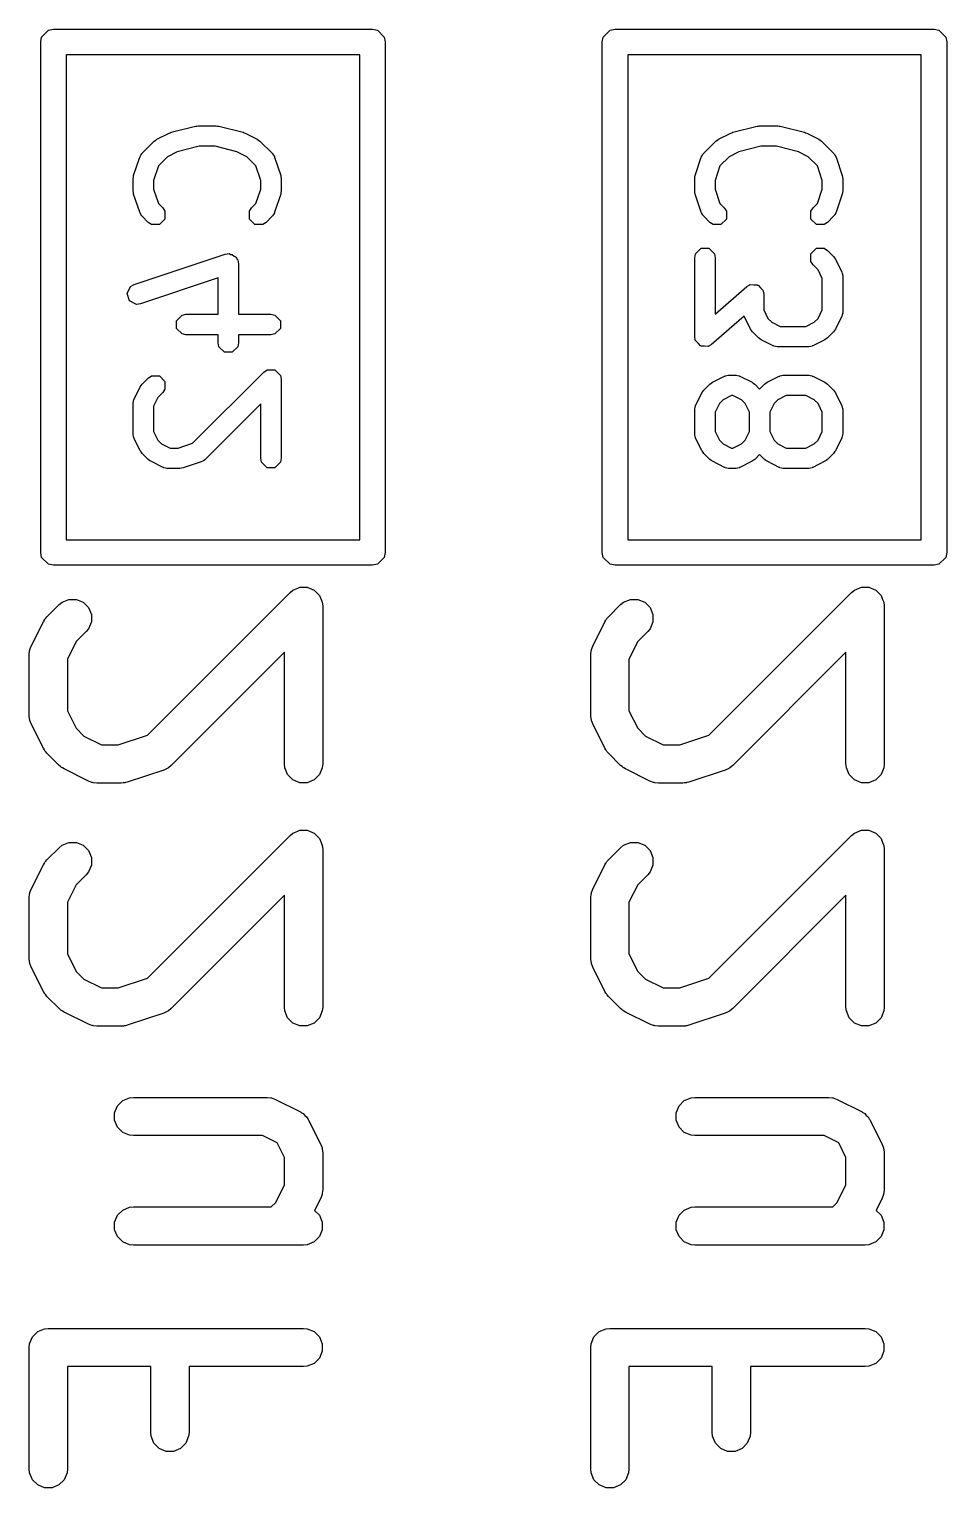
# Model space of a CAD drawing. Extents: x 2.01 to 5.6, y -4.28 to -1.65.
# Drawn here: x 3.6449 to 3.7864, y -2.538 to -2.313 of the extents above; entities that cross this region are included whole.
import ezdxf

# ---------------------------------------------------------------- set-up
doc = ezdxf.new("R2010")
doc.units = 0
doc.header["$MEASUREMENT"] = 0
doc.layers.add('BLACK', color=7, linetype='CONTINUOUS')

msp = doc.modelspace()

# ---------------------------------------------------------------- linework, layer by layer
at = {"layer": 'BLACK', "linetype": 'CONTINUOUS'}
for p, q in [((3.64665, -2.31496), (3.6468, -2.31421)), ((3.6468, -2.31421), (3.64787, -2.31314)), ((3.64787, -2.31314), (3.64862, -2.31299)), ((3.64862, -2.31299), (3.69783, -2.31299)), ((3.69783, -2.31299), (3.69859, -2.31314)), ((3.69859, -2.31314), (3.69965, -2.31421)), ((3.69965, -2.31421), (3.6998, -2.31496)), ((3.73327, -2.31496), (3.73342, -2.31421)), ((3.73342, -2.31421), (3.73448, -2.31314)), ((3.73448, -2.31314), (3.73524, -2.31299)), ((3.73524, -2.31299), (3.78445, -2.31299)), ((3.78445, -2.31299), (3.7852, -2.31314)), ((3.7852, -2.31314), (3.78627, -2.31421)), ((3.78627, -2.31421), (3.78642, -2.31496)), ((3.64665, -2.3937), (3.64665, -2.31496)), ((3.65059, -2.31693), (3.65059, -2.39173)), ((3.69587, -2.31693), (3.65059, -2.31693)), ((3.69587, -2.39173), (3.69587, -2.31693)), ((3.6998, -2.31496), (3.6998, -2.3937)), ((3.73327, -2.3937), (3.73327, -2.31496)), ((3.7372, -2.31693), (3.7372, -2.39173)), ((3.78248, -2.31693), (3.7372, -2.31693)), ((3.78248, -2.39173), (3.78248, -2.31693)), ((3.78642, -2.31496), (3.78642, -2.3937)), ((3.66679, -2.3289), (3.67054, -2.32796)), ((3.67054, -2.32796), (3.67073, -2.32795)), ((3.67073, -2.32795), (3.67092, -2.32792)), ((3.67092, -2.32792), (3.67373, -2.32792)), ((3.67373, -2.32792), (3.67392, -2.32795)), ((3.67392, -2.32795), (3.67412, -2.32796)), ((3.67412, -2.32796), (3.67787, -2.3289)), ((3.75341, -2.3289), (3.75715, -2.32796)), ((3.75715, -2.32796), (3.75735, -2.32795)), ((3.75735, -2.32795), (3.75754, -2.32792)), ((3.75754, -2.32792), (3.76035, -2.32792)), ((3.76035, -2.32792), (3.76054, -2.32795)), ((3.76054, -2.32795), (3.76073, -2.32796)), ((3.76073, -2.32796), (3.76448, -2.3289)), ((3.66231, -2.33213), (3.66418, -2.33025)), ((3.66418, -2.33025), (3.66439, -2.33011)), ((3.66439, -2.33011), (3.66459, -2.32996)), ((3.66459, -2.32996), (3.66647, -2.32902)), ((3.66647, -2.32902), (3.66664, -2.32897)), ((3.66664, -2.32897), (3.66679, -2.3289)), ((3.67787, -2.3289), (3.67802, -2.32897)), ((3.67802, -2.32897), (3.67819, -2.32902)), ((3.67819, -2.32902), (3.68006, -2.32996)), ((3.68006, -2.32996), (3.68026, -2.33011)), ((3.68026, -2.33011), (3.68047, -2.33025)), ((3.68047, -2.33025), (3.68235, -2.33213)), ((3.74892, -2.33213), (3.7508, -2.33025)), ((3.7508, -2.33025), (3.75101, -2.33011)), ((3.75101, -2.33011), (3.75121, -2.32996)), ((3.75121, -2.32996), (3.75308, -2.32902)), ((3.75308, -2.32902), (3.75325, -2.32897)), ((3.75325, -2.32897), (3.75341, -2.3289)), ((3.76448, -2.3289), (3.76464, -2.32897)), ((3.76464, -2.32897), (3.7648, -2.32902)), ((3.7648, -2.32902), (3.76668, -2.32996)), ((3.76668, -2.32996), (3.76688, -2.33011)), ((3.76688, -2.33011), (3.76709, -2.33025)), ((3.76709, -2.33025), (3.76896, -2.33213)), ((3.66099, -2.33555), (3.66193, -2.33274)), ((3.66193, -2.33274), (3.66197, -2.33267)), ((3.66197, -2.33264), (3.66211, -2.33243)), ((3.66197, -2.33267), (3.66197, -2.33264)), ((3.66211, -2.33243), (3.66223, -2.33221)), ((3.66223, -2.33221), (3.66227, -2.33219)), ((3.66227, -2.33219), (3.66231, -2.33213)), ((3.66623, -2.33266), (3.6648, -2.33409)), ((3.66772, -2.33191), (3.66623, -2.33266)), ((3.67112, -2.33106), (3.66772, -2.33191)), ((3.67354, -2.33106), (3.67112, -2.33106)), ((3.67693, -2.33191), (3.67354, -2.33106)), ((3.67843, -2.33266), (3.67693, -2.33191)), ((3.67986, -2.33409), (3.67843, -2.33266)), ((3.68235, -2.33213), (3.68239, -2.33219)), ((3.68239, -2.33219), (3.68242, -2.33221)), ((3.68242, -2.33221), (3.68255, -2.33243)), ((3.68255, -2.33243), (3.68269, -2.33264)), ((3.68269, -2.33264), (3.68269, -2.33267)), ((3.68269, -2.33267), (3.68273, -2.33274)), ((3.68273, -2.33274), (3.68367, -2.33555)), ((3.74761, -2.33555), (3.74854, -2.33274)), ((3.74854, -2.33274), (3.74858, -2.33267)), ((3.74858, -2.33264), (3.74872, -2.33243)), ((3.74858, -2.33267), (3.74858, -2.33264)), ((3.74872, -2.33243), (3.74885, -2.33221)), ((3.74885, -2.33221), (3.74888, -2.33219)), ((3.74888, -2.33219), (3.74892, -2.33213)), ((3.75285, -2.33266), (3.75141, -2.33409)), ((3.75434, -2.33191), (3.75285, -2.33266)), ((3.75773, -2.33106), (3.75434, -2.33191)), ((3.76016, -2.33106), (3.75773, -2.33106)), ((3.76355, -2.33191), (3.76016, -2.33106)), ((3.76504, -2.33266), (3.76355, -2.33191)), ((3.76647, -2.33409), (3.76504, -2.33266)), ((3.76896, -2.33213), (3.76901, -2.33219)), ((3.76901, -2.33219), (3.76904, -2.33221)), ((3.76904, -2.33221), (3.76916, -2.33243)), ((3.76916, -2.33243), (3.7693, -2.33264)), ((3.7693, -2.33264), (3.7693, -2.33267)), ((3.7693, -2.33267), (3.76934, -2.33274)), ((3.76934, -2.33274), (3.77028, -2.33555)), ((3.6648, -2.33409), (3.66406, -2.33631)), ((3.6806, -2.33631), (3.67986, -2.33409)), ((3.75141, -2.33409), (3.75068, -2.33631)), ((3.76721, -2.33631), (3.76647, -2.33409)), ((3.66091, -2.33605), (3.66096, -2.3358)), ((3.66091, -2.33793), (3.66091, -2.33605)), ((3.66096, -2.3358), (3.66099, -2.33555)), ((3.66406, -2.33631), (3.66406, -2.33767)), ((3.6806, -2.33767), (3.6806, -2.33631)), ((3.68367, -2.33555), (3.6837, -2.3358)), ((3.6837, -2.3358), (3.68375, -2.33605)), ((3.68375, -2.33605), (3.68375, -2.33793)), ((3.74753, -2.33605), (3.74757, -2.3358)), ((3.74753, -2.33793), (3.74753, -2.33605)), ((3.74757, -2.3358), (3.74761, -2.33555)), ((3.75068, -2.33631), (3.75068, -2.33767)), ((3.76721, -2.33767), (3.76721, -2.33631)), ((3.77028, -2.33555), (3.77031, -2.3358)), ((3.77031, -2.3358), (3.77036, -2.33605)), ((3.77036, -2.33605), (3.77036, -2.33793)), ((3.66096, -2.33817), (3.66091, -2.33793)), ((3.66099, -2.33842), (3.66096, -2.33817)), ((3.66193, -2.34124), (3.66099, -2.33842)), ((3.66406, -2.33767), (3.6648, -2.33989)), ((3.67986, -2.33989), (3.6806, -2.33767)), ((3.68367, -2.33842), (3.68273, -2.34124)), ((3.6837, -2.33817), (3.68367, -2.33842)), ((3.68375, -2.33793), (3.6837, -2.33817)), ((3.74757, -2.33817), (3.74753, -2.33793)), ((3.74761, -2.33842), (3.74757, -2.33817)), ((3.74854, -2.34124), (3.74761, -2.33842)), ((3.75068, -2.33767), (3.75141, -2.33989)), ((3.76647, -2.33989), (3.76721, -2.33767)), ((3.77028, -2.33842), (3.76934, -2.34124)), ((3.77031, -2.33817), (3.77028, -2.33842)), ((3.77036, -2.33793), (3.77031, -2.33817)), ((3.66197, -2.34131), (3.66193, -2.34124)), ((3.66197, -2.34134), (3.66197, -2.34131)), ((3.66211, -2.34155), (3.66197, -2.34134)), ((3.66223, -2.34177), (3.66211, -2.34155)), ((3.66227, -2.34179), (3.66223, -2.34177)), ((3.66231, -2.34185), (3.66227, -2.34179)), ((3.66325, -2.34279), (3.66231, -2.34185)), ((3.6648, -2.33989), (3.66547, -2.34056)), ((3.66547, -2.34056), (3.66582, -2.34107)), ((3.66582, -2.34107), (3.66582, -2.34228)), ((3.67884, -2.34107), (3.67918, -2.34056)), ((3.67884, -2.34228), (3.67884, -2.34107)), ((3.67918, -2.34056), (3.67986, -2.33989)), ((3.68235, -2.34185), (3.68141, -2.34279)), ((3.68239, -2.34179), (3.68235, -2.34185)), ((3.68242, -2.34177), (3.68239, -2.34179)), ((3.68255, -2.34155), (3.68242, -2.34177)), ((3.68269, -2.34134), (3.68255, -2.34155)), ((3.68273, -2.34124), (3.68269, -2.34131)), ((3.68269, -2.34131), (3.68269, -2.34134)), ((3.74858, -2.34131), (3.74854, -2.34124)), ((3.74858, -2.34134), (3.74858, -2.34131)), ((3.74872, -2.34155), (3.74858, -2.34134)), ((3.74885, -2.34177), (3.74872, -2.34155)), ((3.74888, -2.34179), (3.74885, -2.34177)), ((3.74892, -2.34185), (3.74888, -2.34179)), ((3.74986, -2.34279), (3.74892, -2.34185)), ((3.75141, -2.33989), (3.75209, -2.34056)), ((3.75209, -2.34056), (3.75243, -2.34107)), ((3.75243, -2.34107), (3.75243, -2.34228)), ((3.76546, -2.34107), (3.7658, -2.34056)), ((3.76546, -2.34228), (3.76546, -2.34107)), ((3.7658, -2.34056), (3.76647, -2.33989)), ((3.76896, -2.34185), (3.76802, -2.34279)), ((3.76901, -2.34179), (3.76896, -2.34185)), ((3.76904, -2.34177), (3.76901, -2.34179)), ((3.76916, -2.34155), (3.76904, -2.34177)), ((3.7693, -2.34134), (3.76916, -2.34155)), ((3.76934, -2.34124), (3.7693, -2.34131)), ((3.7693, -2.34131), (3.7693, -2.34134)), ((3.66376, -2.34313), (3.66325, -2.34279)), ((3.66496, -2.34313), (3.66376, -2.34313)), ((3.66582, -2.34228), (3.66496, -2.34313)), ((3.67969, -2.34313), (3.67884, -2.34228)), ((3.6809, -2.34313), (3.67969, -2.34313)), ((3.68141, -2.34279), (3.6809, -2.34313)), ((3.75037, -2.34313), (3.74986, -2.34279)), ((3.75158, -2.34313), (3.75037, -2.34313)), ((3.75243, -2.34228), (3.75158, -2.34313)), ((3.76631, -2.34313), (3.76546, -2.34228)), ((3.76751, -2.34313), (3.76631, -2.34313)), ((3.76802, -2.34279), (3.76751, -2.34313)), ((3.66105, -2.35237), (3.67511, -2.34768)), ((3.67511, -2.34768), (3.67572, -2.3476)), ((3.67572, -2.3476), (3.67595, -2.34772)), ((3.67595, -2.34772), (3.67621, -2.34772)), ((3.67621, -2.34772), (3.67647, -2.34798)), ((3.67647, -2.34798), (3.6768, -2.34814)), ((3.6768, -2.34814), (3.67688, -2.34839)), ((3.67688, -2.34839), (3.67706, -2.34857)), ((3.67706, -2.34857), (3.67718, -2.34918)), ((3.74753, -2.34824), (3.74765, -2.34764)), ((3.74753, -2.36042), (3.74753, -2.34824)), ((3.74765, -2.34764), (3.7485, -2.34678)), ((3.7485, -2.34678), (3.7497, -2.34678)), ((3.7497, -2.34678), (3.75056, -2.34764)), ((3.75056, -2.34764), (3.75068, -2.34824)), ((3.75068, -2.34824), (3.75068, -2.35695)), ((3.76546, -2.34764), (3.76631, -2.34678)), ((3.76546, -2.34884), (3.76546, -2.34764)), ((3.76631, -2.34678), (3.76751, -2.34678)), ((3.76751, -2.34678), (3.76802, -2.34712)), ((3.76802, -2.34712), (3.76896, -2.34806)), ((3.76896, -2.34806), (3.7691, -2.34827)), ((3.7691, -2.34827), (3.76926, -2.34847)), ((3.76926, -2.34847), (3.77019, -2.35035)), ((3.67718, -2.34918), (3.67718, -2.35697)), ((3.7658, -2.34935), (3.76546, -2.34884)), ((3.76655, -2.35011), (3.7658, -2.34935)), ((3.76721, -2.35142), (3.76655, -2.35011)), ((3.77019, -2.35035), (3.77021, -2.35042)), ((3.77021, -2.35042), (3.77024, -2.35045)), ((3.77024, -2.35045), (3.77029, -2.35069)), ((3.77029, -2.35069), (3.77036, -2.35094)), ((3.65998, -2.35375), (3.66052, -2.35267)), ((3.66052, -2.35267), (3.66105, -2.35237)), ((3.67403, -2.35136), (3.66205, -2.35536)), ((3.67403, -2.35697), (3.67403, -2.35136)), ((3.75068, -2.35695), (3.75556, -2.35268)), ((3.75556, -2.35268), (3.75595, -2.35245)), ((3.75595, -2.35245), (3.756, -2.35241)), ((3.756, -2.35241), (3.75603, -2.35241)), ((3.75603, -2.35241), (3.75609, -2.35237)), ((3.75609, -2.35237), (3.75665, -2.35241)), ((3.75665, -2.35241), (3.7572, -2.35241)), ((3.7572, -2.35241), (3.75724, -2.35245)), ((3.75724, -2.35245), (3.7573, -2.35245)), ((3.7573, -2.35245), (3.75766, -2.35287)), ((3.75766, -2.35287), (3.75805, -2.35326)), ((3.76721, -2.3563), (3.76721, -2.35142)), ((3.77036, -2.35094), (3.77034, -2.35097)), ((3.77034, -2.35097), (3.77036, -2.35105)), ((3.77036, -2.35105), (3.77036, -2.35667)), ((3.66036, -2.35489), (3.65998, -2.35375)), ((3.66144, -2.35543), (3.66036, -2.35489)), ((3.75805, -2.35326), (3.75807, -2.35333)), ((3.75807, -2.35333), (3.75809, -2.35336)), ((3.75809, -2.35336), (3.75809, -2.35342)), ((3.75809, -2.35342), (3.75817, -2.35386)), ((3.75817, -2.35386), (3.75817, -2.3563)), ((3.66205, -2.35536), (3.66144, -2.35543)), ((3.66759, -2.35795), (3.66845, -2.35709)), ((3.66845, -2.35709), (3.66905, -2.35697)), ((3.66905, -2.35697), (3.67403, -2.35697)), ((3.67718, -2.35697), (3.68217, -2.35697)), ((3.68217, -2.35697), (3.68277, -2.35709)), ((3.68277, -2.35709), (3.68363, -2.35795)), ((3.75514, -2.35723), (3.75014, -2.36161)), ((3.75514, -2.35728), (3.75514, -2.35723)), ((3.75517, -2.3573), (3.75514, -2.35728)), ((3.75519, -2.35738), (3.75517, -2.3573)), ((3.75613, -2.35925), (3.75519, -2.35738)), ((3.75817, -2.3563), (3.75883, -2.35762)), ((3.76655, -2.35762), (3.76721, -2.3563)), ((3.77019, -2.35738), (3.76926, -2.35925)), ((3.77021, -2.3573), (3.77019, -2.35738)), ((3.77024, -2.35728), (3.77021, -2.3573)), ((3.77029, -2.35703), (3.77024, -2.35728)), ((3.77036, -2.35679), (3.77029, -2.35703)), ((3.77036, -2.35667), (3.77034, -2.35675)), ((3.77034, -2.35675), (3.77036, -2.35679)), ((3.66759, -2.35915), (3.66759, -2.35795)), ((3.66845, -2.36), (3.66759, -2.35915)), ((3.68363, -2.35915), (3.68277, -2.36)), ((3.68363, -2.35795), (3.68363, -2.35915)), ((3.75628, -2.35945), (3.75613, -2.35925)), ((3.75642, -2.35966), (3.75628, -2.35945)), ((3.75736, -2.3606), (3.75642, -2.35966)), ((3.75883, -2.35762), (3.75941, -2.35819)), ((3.75941, -2.35819), (3.76072, -2.35885)), ((3.76072, -2.35885), (3.76466, -2.35885)), ((3.76466, -2.35885), (3.76598, -2.35819)), ((3.76598, -2.35819), (3.76655, -2.35762)), ((3.76896, -2.35966), (3.76802, -2.3606)), ((3.7691, -2.35945), (3.76896, -2.35966)), ((3.76926, -2.35925), (3.7691, -2.35945)), ((3.66905, -2.36012), (3.66845, -2.36)), ((3.67403, -2.36012), (3.66905, -2.36012)), ((3.67403, -2.36136), (3.67403, -2.36012)), ((3.67415, -2.36196), (3.67403, -2.36136)), ((3.67501, -2.36282), (3.67415, -2.36196)), ((3.67706, -2.36196), (3.67621, -2.36282)), ((3.67718, -2.36136), (3.67706, -2.36196)), ((3.68217, -2.36012), (3.67718, -2.36012)), ((3.67718, -2.36012), (3.67718, -2.36136)), ((3.68277, -2.36), (3.68217, -2.36012)), ((3.74761, -2.36086), (3.74753, -2.36042)), ((3.74761, -2.36093), (3.74761, -2.36086)), ((3.74763, -2.36095), (3.74761, -2.36093)), ((3.74765, -2.36103), (3.74763, -2.36095)), ((3.74804, -2.36142), (3.74765, -2.36103)), ((3.7484, -2.36184), (3.74804, -2.36142)), ((3.74846, -2.36184), (3.7484, -2.36184)), ((3.7485, -2.36188), (3.74846, -2.36184)), ((3.74905, -2.36188), (3.7485, -2.36188)), ((3.7496, -2.36192), (3.74905, -2.36188)), ((3.74967, -2.36188), (3.7496, -2.36192)), ((3.7497, -2.36188), (3.74967, -2.36188)), ((3.74975, -2.36183), (3.7497, -2.36188)), ((3.75014, -2.36161), (3.74975, -2.36183)), ((3.75757, -2.36074), (3.75736, -2.3606)), ((3.75777, -2.36089), (3.75757, -2.36074)), ((3.75964, -2.36183), (3.75777, -2.36089)), ((3.75972, -2.36185), (3.75964, -2.36183)), ((3.75975, -2.36188), (3.75972, -2.36185)), ((3.75999, -2.36193), (3.75975, -2.36188)), ((3.76024, -2.36199), (3.75999, -2.36193)), ((3.76027, -2.36198), (3.76024, -2.36199)), ((3.76035, -2.362), (3.76027, -2.36198)), ((3.76504, -2.362), (3.76035, -2.362)), ((3.76511, -2.36198), (3.76504, -2.362)), ((3.76515, -2.36199), (3.76511, -2.36198)), ((3.76539, -2.36193), (3.76515, -2.36199)), ((3.76564, -2.36188), (3.76539, -2.36193)), ((3.76566, -2.36185), (3.76564, -2.36188)), ((3.76574, -2.36183), (3.76566, -2.36185)), ((3.76761, -2.36089), (3.76574, -2.36183)), ((3.76781, -2.36074), (3.76761, -2.36089)), ((3.76802, -2.3606), (3.76781, -2.36074)), ((3.67621, -2.36282), (3.67501, -2.36282)), ((3.66325, -2.36681), (3.66376, -2.36647)), ((3.66376, -2.36647), (3.66496, -2.36647)), ((3.66496, -2.36647), (3.66582, -2.36732)), ((3.67007, -2.37686), (3.68106, -2.36587)), ((3.68106, -2.36587), (3.68157, -2.36553)), ((3.68157, -2.36553), (3.68277, -2.36553)), ((3.68277, -2.36553), (3.68363, -2.36638)), ((3.68363, -2.36638), (3.68363, -2.36638)), ((3.68363, -2.36638), (3.68375, -2.36699)), ((3.75027, -2.36745), (3.75215, -2.36651)), ((3.75215, -2.36651), (3.75222, -2.36649)), ((3.75222, -2.36649), (3.75225, -2.36647)), ((3.75225, -2.36647), (3.75249, -2.36642)), ((3.75249, -2.36642), (3.75274, -2.36635)), ((3.75274, -2.36635), (3.75277, -2.36636)), ((3.75277, -2.36636), (3.75285, -2.36635)), ((3.75285, -2.36635), (3.75379, -2.36635)), ((3.75379, -2.36635), (3.75386, -2.36636)), ((3.75386, -2.36636), (3.7539, -2.36635)), ((3.7539, -2.36635), (3.75414, -2.36642)), ((3.75414, -2.36642), (3.75439, -2.36647)), ((3.75439, -2.36647), (3.75442, -2.36649)), ((3.75442, -2.36649), (3.75449, -2.36651)), ((3.75449, -2.36651), (3.75637, -2.36745)), ((3.75871, -2.36745), (3.76058, -2.36651)), ((3.76058, -2.36651), (3.76066, -2.36649)), ((3.76066, -2.36649), (3.76068, -2.36647)), ((3.76068, -2.36647), (3.76093, -2.36642)), ((3.76093, -2.36642), (3.76117, -2.36635)), ((3.76117, -2.36635), (3.76121, -2.36636)), ((3.76121, -2.36636), (3.76129, -2.36635)), ((3.76129, -2.36635), (3.76504, -2.36635)), ((3.76504, -2.36635), (3.76511, -2.36636)), ((3.76511, -2.36636), (3.76515, -2.36635)), ((3.76515, -2.36635), (3.76539, -2.36642)), ((3.76539, -2.36642), (3.76564, -2.36647)), ((3.76564, -2.36647), (3.76566, -2.36649)), ((3.76566, -2.36649), (3.76574, -2.36651)), ((3.76574, -2.36651), (3.76761, -2.36745)), ((3.66108, -2.37003), (3.66202, -2.36816)), ((3.66202, -2.36816), (3.66217, -2.36796)), ((3.66217, -2.36796), (3.66231, -2.36775)), ((3.66231, -2.36775), (3.66325, -2.36681)), ((3.66582, -2.36853), (3.66547, -2.36904)), ((3.66582, -2.36732), (3.66582, -2.36853)), ((3.68375, -2.36699), (3.68375, -2.37917)), ((3.74878, -2.36889), (3.74892, -2.36868)), ((3.74892, -2.36868), (3.74986, -2.36775)), ((3.74986, -2.36775), (3.75007, -2.36761)), ((3.75007, -2.36761), (3.75027, -2.36745)), ((3.75637, -2.36745), (3.75657, -2.36761)), ((3.75657, -2.36761), (3.75678, -2.36775)), ((3.75678, -2.36775), (3.75754, -2.36851)), ((3.75754, -2.36851), (3.7583, -2.36775)), ((3.7583, -2.36775), (3.75851, -2.36761)), ((3.75851, -2.36761), (3.75871, -2.36745)), ((3.76761, -2.36745), (3.76781, -2.36761)), ((3.76781, -2.36761), (3.76802, -2.36775)), ((3.76802, -2.36775), (3.76896, -2.36868)), ((3.76896, -2.36868), (3.7691, -2.36889)), ((3.66091, -2.37073), (3.66093, -2.37066)), ((3.66091, -2.37542), (3.66091, -2.37073)), ((3.66092, -2.37062), (3.66098, -2.37038)), ((3.66093, -2.37066), (3.66092, -2.37062)), ((3.66098, -2.37038), (3.66103, -2.37013)), ((3.66103, -2.37013), (3.66106, -2.37011)), ((3.66106, -2.37011), (3.66108, -2.37003)), ((3.66472, -2.36979), (3.66406, -2.37111)), ((3.66547, -2.36904), (3.66472, -2.36979)), ((3.6806, -2.37079), (3.67204, -2.37935)), ((3.6806, -2.37917), (3.6806, -2.37079)), ((3.7476, -2.37132), (3.74765, -2.37107)), ((3.74765, -2.37107), (3.74767, -2.37104)), ((3.74767, -2.37104), (3.74769, -2.37097)), ((3.74769, -2.37097), (3.74863, -2.36909)), ((3.74863, -2.36909), (3.74878, -2.36889)), ((3.75133, -2.37073), (3.75068, -2.37204)), ((3.75191, -2.37015), (3.75133, -2.37073)), ((3.75322, -2.3695), (3.75191, -2.37015)), ((3.75342, -2.3695), (3.75322, -2.3695)), ((3.75473, -2.37015), (3.75342, -2.3695)), ((3.75531, -2.37073), (3.75473, -2.37015)), ((3.75596, -2.37204), (3.75531, -2.37073)), ((3.75977, -2.37073), (3.75911, -2.37204)), ((3.76034, -2.37015), (3.75977, -2.37073)), ((3.76166, -2.3695), (3.76034, -2.37015)), ((3.76466, -2.3695), (3.76166, -2.3695)), ((3.76598, -2.37015), (3.76466, -2.3695)), ((3.76655, -2.37073), (3.76598, -2.37015)), ((3.76721, -2.37204), (3.76655, -2.37073)), ((3.7691, -2.36889), (3.76926, -2.36909)), ((3.76926, -2.36909), (3.77019, -2.37097)), ((3.77019, -2.37097), (3.77021, -2.37104)), ((3.77021, -2.37104), (3.77024, -2.37107)), ((3.77024, -2.37107), (3.77029, -2.37132)), ((3.66406, -2.37111), (3.66406, -2.37505)), ((3.74753, -2.37156), (3.7476, -2.37132)), ((3.74754, -2.37159), (3.74753, -2.37156)), ((3.74753, -2.37167), (3.74754, -2.37159)), ((3.74753, -2.37542), (3.74753, -2.37167)), ((3.75068, -2.37204), (3.75068, -2.37505)), ((3.75596, -2.37505), (3.75596, -2.37204)), ((3.75911, -2.37204), (3.75911, -2.37505)), ((3.76721, -2.37505), (3.76721, -2.37204)), ((3.77029, -2.37132), (3.77036, -2.37156)), ((3.77036, -2.37156), (3.77034, -2.37159)), ((3.77034, -2.37159), (3.77036, -2.37167)), ((3.77036, -2.37167), (3.77036, -2.37542)), ((3.66093, -2.3755), (3.66091, -2.37542)), ((3.66092, -2.37553), (3.66093, -2.3755)), ((3.66098, -2.37578), (3.66092, -2.37553)), ((3.66406, -2.37505), (3.66472, -2.37636)), ((3.74754, -2.3755), (3.74753, -2.37542)), ((3.74753, -2.37553), (3.74754, -2.3755)), ((3.7476, -2.37578), (3.74753, -2.37553)), ((3.75068, -2.37505), (3.75133, -2.37636)), ((3.75531, -2.37636), (3.75596, -2.37505)), ((3.75911, -2.37505), (3.75977, -2.37636)), ((3.76655, -2.37636), (3.76721, -2.37505)), ((3.77036, -2.37553), (3.77029, -2.37578)), ((3.77036, -2.37542), (3.77034, -2.3755)), ((3.77034, -2.3755), (3.77036, -2.37553)), ((3.66103, -2.37602), (3.66098, -2.37578)), ((3.66106, -2.37605), (3.66103, -2.37602)), ((3.66108, -2.37613), (3.66106, -2.37605)), ((3.66202, -2.378), (3.66108, -2.37613)), ((3.66472, -2.37636), (3.66529, -2.37694)), ((3.66529, -2.37694), (3.66661, -2.3776)), ((3.66661, -2.3776), (3.66785, -2.3776)), ((3.66785, -2.3776), (3.67007, -2.37686)), ((3.74765, -2.37602), (3.7476, -2.37578)), ((3.74767, -2.37605), (3.74765, -2.37602)), ((3.74769, -2.37613), (3.74767, -2.37605)), ((3.74863, -2.378), (3.74769, -2.37613)), ((3.75133, -2.37636), (3.75191, -2.37694)), ((3.75191, -2.37694), (3.75322, -2.3776)), ((3.75322, -2.3776), (3.75342, -2.3776)), ((3.75342, -2.3776), (3.75473, -2.37694)), ((3.75473, -2.37694), (3.75531, -2.37636)), ((3.75977, -2.37636), (3.76034, -2.37694)), ((3.76034, -2.37694), (3.76166, -2.3776)), ((3.76166, -2.3776), (3.76466, -2.3776)), ((3.76466, -2.3776), (3.76598, -2.37694)), ((3.76598, -2.37694), (3.76655, -2.37636)), ((3.77019, -2.37613), (3.76926, -2.378)), ((3.77021, -2.37605), (3.77019, -2.37613)), ((3.77024, -2.37602), (3.77021, -2.37605)), ((3.77029, -2.37578), (3.77024, -2.37602)), ((3.66217, -2.3782), (3.66202, -2.378)), ((3.66231, -2.37841), (3.66217, -2.3782)), ((3.66325, -2.37935), (3.66231, -2.37841)), ((3.66346, -2.37949), (3.66325, -2.37935)), ((3.66366, -2.37964), (3.66346, -2.37949)), ((3.66553, -2.38058), (3.66366, -2.37964)), ((3.67142, -2.37973), (3.66861, -2.38067)), ((3.67149, -2.37969), (3.67142, -2.37973)), ((3.67153, -2.37969), (3.67149, -2.37969)), ((3.67174, -2.37955), (3.67153, -2.37969)), ((3.67195, -2.37942), (3.67174, -2.37955)), ((3.67197, -2.37939), (3.67195, -2.37942)), ((3.67204, -2.37935), (3.67197, -2.37939)), ((3.68072, -2.37977), (3.6806, -2.37917)), ((3.68157, -2.38063), (3.68072, -2.37977)), ((3.68363, -2.37977), (3.68277, -2.38063)), ((3.68375, -2.37917), (3.68363, -2.37977)), ((3.74878, -2.3782), (3.74863, -2.378)), ((3.74892, -2.37841), (3.74878, -2.3782)), ((3.74986, -2.37935), (3.74892, -2.37841)), ((3.75007, -2.37949), (3.74986, -2.37935)), ((3.75027, -2.37964), (3.75007, -2.37949)), ((3.75215, -2.38058), (3.75027, -2.37964)), ((3.75637, -2.37964), (3.75449, -2.38058)), ((3.75657, -2.37949), (3.75637, -2.37964)), ((3.75678, -2.37935), (3.75657, -2.37949)), ((3.75754, -2.37859), (3.75678, -2.37935)), ((3.7583, -2.37935), (3.75754, -2.37859)), ((3.75851, -2.37949), (3.7583, -2.37935)), ((3.75871, -2.37964), (3.75851, -2.37949)), ((3.76058, -2.38058), (3.75871, -2.37964)), ((3.76761, -2.37964), (3.76574, -2.38058)), ((3.76781, -2.37949), (3.76761, -2.37964)), ((3.76802, -2.37935), (3.76781, -2.37949)), ((3.76896, -2.37841), (3.76802, -2.37935)), ((3.7691, -2.3782), (3.76896, -2.37841)), ((3.76926, -2.378), (3.7691, -2.3782)), ((3.66561, -2.3806), (3.66553, -2.38058)), ((3.66563, -2.38063), (3.66561, -2.3806)), ((3.66588, -2.38068), (3.66563, -2.38063)), ((3.66612, -2.38074), (3.66588, -2.38068)), ((3.66616, -2.38073), (3.66612, -2.38074)), ((3.66624, -2.38075), (3.66616, -2.38073)), ((3.66811, -2.38075), (3.66624, -2.38075)), ((3.66836, -2.3807), (3.66811, -2.38075)), ((3.66861, -2.38067), (3.66836, -2.3807)), ((3.68277, -2.38063), (3.68157, -2.38063)), ((3.75222, -2.3806), (3.75215, -2.38058)), ((3.75225, -2.38063), (3.75222, -2.3806)), ((3.75249, -2.38068), (3.75225, -2.38063)), ((3.75274, -2.38074), (3.75249, -2.38068)), ((3.75277, -2.38073), (3.75274, -2.38074)), ((3.75285, -2.38075), (3.75277, -2.38073)), ((3.75379, -2.38075), (3.75285, -2.38075)), ((3.75386, -2.38073), (3.75379, -2.38075)), ((3.7539, -2.38074), (3.75386, -2.38073)), ((3.75414, -2.38068), (3.7539, -2.38074)), ((3.75439, -2.38063), (3.75414, -2.38068)), ((3.75442, -2.3806), (3.75439, -2.38063)), ((3.75449, -2.38058), (3.75442, -2.3806)), ((3.76066, -2.3806), (3.76058, -2.38058)), ((3.76068, -2.38063), (3.76066, -2.3806)), ((3.76093, -2.38068), (3.76068, -2.38063)), ((3.76117, -2.38074), (3.76093, -2.38068)), ((3.76121, -2.38073), (3.76117, -2.38074)), ((3.76129, -2.38075), (3.76121, -2.38073)), ((3.76504, -2.38075), (3.76129, -2.38075)), ((3.76511, -2.38073), (3.76504, -2.38075)), ((3.76515, -2.38074), (3.76511, -2.38073)), ((3.76539, -2.38068), (3.76515, -2.38074)), ((3.76564, -2.38063), (3.76539, -2.38068)), ((3.76566, -2.3806), (3.76564, -2.38063)), ((3.76574, -2.38058), (3.76566, -2.3806)), ((3.65059, -2.39173), (3.69587, -2.39173)), ((3.7372, -2.39173), (3.78248, -2.39173)), ((3.6468, -2.39445), (3.64665, -2.3937)), ((3.64787, -2.39552), (3.6468, -2.39445)), ((3.64862, -2.39567), (3.64787, -2.39552)), ((3.69783, -2.39567), (3.64862, -2.39567)), ((3.69859, -2.39552), (3.69783, -2.39567)), ((3.69965, -2.39445), (3.69859, -2.39552)), ((3.6998, -2.3937), (3.69965, -2.39445)), ((3.73342, -2.39445), (3.73327, -2.3937)), ((3.73448, -2.39552), (3.73342, -2.39445)), ((3.73524, -2.39567), (3.73448, -2.39552)), ((3.78445, -2.39567), (3.73524, -2.39567)), ((3.7852, -2.39552), (3.78445, -2.39567)), ((3.78627, -2.39445), (3.7852, -2.39552)), ((3.78642, -2.3937), (3.78627, -2.39445)), ((3.66311, -2.42187), (3.68511, -2.39986)), ((3.68511, -2.39986), (3.68556, -2.39949)), ((3.68556, -2.39949), (3.68631, -2.39918)), ((3.68631, -2.39918), (3.68662, -2.39905)), ((3.68662, -2.39905), (3.68777, -2.39905)), ((3.68777, -2.39905), (3.68884, -2.39949)), ((3.68884, -2.39949), (3.68965, -2.40031)), ((3.68965, -2.40031), (3.68991, -2.40093)), ((3.74972, -2.42187), (3.77172, -2.39986)), ((3.77172, -2.39986), (3.77217, -2.39949)), ((3.77217, -2.39949), (3.77292, -2.39918)), ((3.77292, -2.39918), (3.77324, -2.39905)), ((3.77324, -2.39905), (3.77439, -2.39905)), ((3.77439, -2.39905), (3.77545, -2.39949)), ((3.77545, -2.39949), (3.77627, -2.40031)), ((3.77627, -2.40031), (3.77652, -2.40093)), ((3.64761, -2.40361), (3.64949, -2.40174)), ((3.64949, -2.40174), (3.64994, -2.40137)), ((3.64994, -2.40137), (3.651, -2.40093)), ((3.651, -2.40093), (3.65215, -2.40093)), ((3.65215, -2.40093), (3.65322, -2.40137)), ((3.65322, -2.40137), (3.65403, -2.40218)), ((3.65403, -2.40218), (3.65447, -2.40325)), ((3.68991, -2.40093), (3.69009, -2.40137)), ((3.69009, -2.40137), (3.69015, -2.40195)), ((3.69015, -2.40195), (3.69015, -2.42632)), ((3.73423, -2.40361), (3.7361, -2.40174)), ((3.7361, -2.40174), (3.73655, -2.40137)), ((3.73655, -2.40137), (3.73762, -2.40093)), ((3.73762, -2.40093), (3.73877, -2.40093)), ((3.73877, -2.40093), (3.73983, -2.40137)), ((3.73983, -2.40137), (3.74065, -2.40218)), ((3.74065, -2.40218), (3.74109, -2.40325)), ((3.77652, -2.40093), (3.77671, -2.40137)), ((3.77671, -2.40137), (3.77676, -2.40195)), ((3.77676, -2.40195), (3.77676, -2.42632)), ((3.64519, -2.40813), (3.64706, -2.40438)), ((3.64706, -2.40438), (3.64722, -2.40413)), ((3.64722, -2.40413), (3.64725, -2.40406)), ((3.64725, -2.40406), (3.64731, -2.40398)), ((3.64731, -2.40398), (3.64737, -2.40389)), ((3.64737, -2.40389), (3.64743, -2.40384)), ((3.64743, -2.40384), (3.64761, -2.40361)), ((3.65447, -2.4044), (3.65403, -2.40546)), ((3.65447, -2.40325), (3.65447, -2.4044)), ((3.7318, -2.40813), (3.73368, -2.40438)), ((3.73368, -2.40438), (3.73383, -2.40413)), ((3.73383, -2.40413), (3.73386, -2.40406)), ((3.73386, -2.40406), (3.73393, -2.40398)), ((3.73393, -2.40398), (3.73398, -2.40389)), ((3.73398, -2.40389), (3.73404, -2.40384)), ((3.73404, -2.40384), (3.73423, -2.40361)), ((3.74109, -2.4044), (3.74065, -2.40546)), ((3.74109, -2.40325), (3.74109, -2.4044)), ((3.65366, -2.40591), (3.65213, -2.40745)), ((3.65403, -2.40546), (3.65366, -2.40591)), ((3.74028, -2.40591), (3.73874, -2.40745)), ((3.74065, -2.40546), (3.74028, -2.40591)), ((3.64487, -2.40945), (3.64493, -2.40887)), ((3.64493, -2.40887), (3.64497, -2.40877)), ((3.64497, -2.40877), (3.64498, -2.40867)), ((3.64498, -2.40867), (3.64519, -2.40813)), ((3.65213, -2.40745), (3.65078, -2.41015)), ((3.68424, -2.40908), (3.66679, -2.42653)), ((3.68424, -2.42632), (3.68424, -2.40908)), ((3.73149, -2.40945), (3.73155, -2.40887)), ((3.73155, -2.40887), (3.73159, -2.40877)), ((3.73159, -2.40867), (3.7318, -2.40813)), ((3.73159, -2.40877), (3.73159, -2.40867)), ((3.73874, -2.40745), (3.73739, -2.41015)), ((3.77086, -2.40908), (3.7534, -2.42653)), ((3.77086, -2.42632), (3.77086, -2.40908)), ((3.64487, -2.41882), (3.64487, -2.40945)), ((3.65078, -2.41015), (3.65078, -2.41813)), ((3.73149, -2.41882), (3.73149, -2.40945)), ((3.73739, -2.41015), (3.73739, -2.41813)), ((3.65078, -2.41813), (3.65213, -2.42082)), ((3.73739, -2.41813), (3.73874, -2.42082)), ((3.64493, -2.4194), (3.64487, -2.41882)), ((3.64497, -2.4195), (3.64493, -2.4194)), ((3.64498, -2.4196), (3.64497, -2.4195)), ((3.64519, -2.42014), (3.64498, -2.4196)), ((3.64706, -2.42389), (3.64519, -2.42014)), ((3.73155, -2.4194), (3.73149, -2.41882)), ((3.73159, -2.4195), (3.73155, -2.4194)), ((3.73159, -2.4196), (3.73159, -2.4195)), ((3.7318, -2.42014), (3.73159, -2.4196)), ((3.73368, -2.42389), (3.7318, -2.42014)), ((3.65213, -2.42082), (3.65333, -2.42202)), ((3.65333, -2.42202), (3.65602, -2.42337)), ((3.6586, -2.42337), (3.66311, -2.42187)), ((3.73874, -2.42082), (3.73994, -2.42202)), ((3.73994, -2.42202), (3.74264, -2.42337)), ((3.74521, -2.42337), (3.74972, -2.42187)), ((3.64722, -2.42414), (3.64706, -2.42389)), ((3.64725, -2.42421), (3.64722, -2.42414)), ((3.64731, -2.42429), (3.64725, -2.42421)), ((3.64737, -2.42438), (3.64731, -2.42429)), ((3.64743, -2.42443), (3.64737, -2.42438)), ((3.64761, -2.42466), (3.64743, -2.42443)), ((3.64949, -2.42653), (3.64761, -2.42466)), ((3.65602, -2.42337), (3.6586, -2.42337)), ((3.73383, -2.42414), (3.73368, -2.42389)), ((3.73386, -2.42421), (3.73383, -2.42414)), ((3.73393, -2.42429), (3.73386, -2.42421)), ((3.73398, -2.42438), (3.73393, -2.42429)), ((3.73404, -2.42443), (3.73398, -2.42438)), ((3.73423, -2.42466), (3.73404, -2.42443)), ((3.7361, -2.42653), (3.73423, -2.42466)), ((3.74264, -2.42337), (3.74521, -2.42337)), ((3.64972, -2.42672), (3.64949, -2.42653)), ((3.64977, -2.42678), (3.64972, -2.42672)), ((3.64986, -2.42684), (3.64977, -2.42678)), ((3.64994, -2.4269), (3.64986, -2.42684)), ((3.65001, -2.42693), (3.64994, -2.4269)), ((3.65026, -2.42709), (3.65001, -2.42693)), ((3.65401, -2.42896), (3.65026, -2.42709)), ((3.66563, -2.42725), (3.66001, -2.42912)), ((3.66616, -2.42701), (3.66563, -2.42725)), ((3.66624, -2.42694), (3.66616, -2.42701)), ((3.66634, -2.4269), (3.66624, -2.42694)), ((3.66679, -2.42653), (3.66634, -2.4269)), ((3.6843, -2.4269), (3.68424, -2.42632)), ((3.68474, -2.42796), (3.6843, -2.4269)), ((3.69009, -2.4269), (3.68965, -2.42796)), ((3.69015, -2.42632), (3.69009, -2.4269)), ((3.73633, -2.42672), (3.7361, -2.42653)), ((3.73638, -2.42678), (3.73633, -2.42672)), ((3.73647, -2.42684), (3.73638, -2.42678)), ((3.73655, -2.4269), (3.73647, -2.42684)), ((3.73662, -2.42693), (3.73655, -2.4269)), ((3.73687, -2.42709), (3.73662, -2.42693)), ((3.74062, -2.42896), (3.73687, -2.42709)), ((3.75225, -2.42725), (3.74662, -2.42912)), ((3.75278, -2.42701), (3.75225, -2.42725)), ((3.75286, -2.42694), (3.75278, -2.42701)), ((3.75296, -2.4269), (3.75286, -2.42694)), ((3.7534, -2.42653), (3.75296, -2.4269)), ((3.77092, -2.4269), (3.77086, -2.42632)), ((3.77136, -2.42796), (3.77092, -2.4269)), ((3.77671, -2.4269), (3.77627, -2.42796)), ((3.77676, -2.42632), (3.77671, -2.4269)), ((3.65455, -2.42917), (3.65401, -2.42896)), ((3.65465, -2.42918), (3.65455, -2.42917)), ((3.65475, -2.42922), (3.65465, -2.42918)), ((3.65533, -2.42927), (3.65475, -2.42922)), ((3.65908, -2.42927), (3.65533, -2.42927)), ((3.65937, -2.42925), (3.65908, -2.42927)), ((3.65945, -2.42925), (3.65937, -2.42925)), ((3.65955, -2.42923), (3.65945, -2.42925)), ((3.65965, -2.42922), (3.65955, -2.42923)), ((3.65972, -2.42919), (3.65965, -2.42922)), ((3.66001, -2.42912), (3.65972, -2.42919)), ((3.68556, -2.42878), (3.68474, -2.42796)), ((3.68662, -2.42922), (3.68556, -2.42878)), ((3.68777, -2.42922), (3.68662, -2.42922)), ((3.68884, -2.42878), (3.68777, -2.42922)), ((3.68965, -2.42796), (3.68884, -2.42878)), ((3.74116, -2.42917), (3.74062, -2.42896)), ((3.74127, -2.42918), (3.74116, -2.42917)), ((3.74136, -2.42922), (3.74127, -2.42918)), ((3.74194, -2.42927), (3.74136, -2.42922)), ((3.74569, -2.42927), (3.74194, -2.42927)), ((3.74598, -2.42925), (3.74569, -2.42927)), ((3.74606, -2.42925), (3.74598, -2.42925)), ((3.74616, -2.42923), (3.74606, -2.42925)), ((3.74627, -2.42922), (3.74616, -2.42923)), ((3.74634, -2.42919), (3.74627, -2.42922)), ((3.74662, -2.42912), (3.74634, -2.42919)), ((3.77217, -2.42878), (3.77136, -2.42796)), ((3.77324, -2.42922), (3.77217, -2.42878)), ((3.77439, -2.42922), (3.77324, -2.42922)), ((3.77545, -2.42878), (3.77439, -2.42922)), ((3.77627, -2.42796), (3.77545, -2.42878)), ((3.64994, -2.43886), (3.651, -2.43842)), ((3.651, -2.43842), (3.65215, -2.43842)), ((3.65215, -2.43842), (3.65322, -2.43886)), ((3.66311, -2.45936), (3.68511, -2.43736)), ((3.68511, -2.43736), (3.68556, -2.43699)), ((3.68556, -2.43699), (3.68631, -2.43668)), ((3.68631, -2.43668), (3.68662, -2.43655)), ((3.68662, -2.43655), (3.68777, -2.43655)), ((3.68777, -2.43655), (3.68884, -2.43699)), ((3.68884, -2.43699), (3.68965, -2.4378)), ((3.68965, -2.4378), (3.68991, -2.43842)), ((3.68991, -2.43842), (3.69009, -2.43887)), ((3.73655, -2.43886), (3.73762, -2.43842)), ((3.73762, -2.43842), (3.73877, -2.43842)), ((3.73877, -2.43842), (3.73983, -2.43886)), ((3.74972, -2.45936), (3.77172, -2.43736)), ((3.77172, -2.43736), (3.77217, -2.43699)), ((3.77217, -2.43699), (3.77292, -2.43668)), ((3.77292, -2.43668), (3.77324, -2.43655)), ((3.77324, -2.43655), (3.77439, -2.43655)), ((3.77439, -2.43655), (3.77545, -2.43699)), ((3.77545, -2.43699), (3.77627, -2.4378)), ((3.77627, -2.4378), (3.77652, -2.43842)), ((3.77652, -2.43842), (3.77671, -2.43887)), ((3.64761, -2.44111), (3.64949, -2.43923)), ((3.64949, -2.43923), (3.64994, -2.43886)), ((3.65322, -2.43886), (3.65403, -2.43968)), ((3.65403, -2.43968), (3.65447, -2.44074)), ((3.65447, -2.44074), (3.65447, -2.4419)), ((3.69009, -2.43887), (3.69015, -2.43945)), ((3.69015, -2.43945), (3.69015, -2.46382)), ((3.73423, -2.44111), (3.7361, -2.43923)), ((3.7361, -2.43923), (3.73655, -2.43886)), ((3.73983, -2.43886), (3.74065, -2.43968)), ((3.74065, -2.43968), (3.74109, -2.44074)), ((3.74109, -2.44074), (3.74109, -2.4419)), ((3.77671, -2.43887), (3.77676, -2.43945)), ((3.77676, -2.43945), (3.77676, -2.46382)), ((3.64519, -2.44562), (3.64706, -2.44187)), ((3.64706, -2.44187), (3.64722, -2.44163)), ((3.64722, -2.44163), (3.64725, -2.44155)), ((3.64725, -2.44155), (3.64731, -2.44147)), ((3.64731, -2.44147), (3.64737, -2.44138)), ((3.64737, -2.44138), (3.64743, -2.44133)), ((3.64743, -2.44133), (3.64761, -2.44111)), ((3.65403, -2.44296), (3.65366, -2.44341)), ((3.65447, -2.4419), (3.65403, -2.44296)), ((3.7318, -2.44562), (3.73368, -2.44187)), ((3.73368, -2.44187), (3.73383, -2.44163)), ((3.73383, -2.44163), (3.73386, -2.44155)), ((3.73386, -2.44155), (3.73393, -2.44147)), ((3.73393, -2.44147), (3.73398, -2.44138)), ((3.73398, -2.44138), (3.73404, -2.44133)), ((3.73404, -2.44133), (3.73423, -2.44111)), ((3.74065, -2.44296), (3.74028, -2.44341)), ((3.74109, -2.4419), (3.74065, -2.44296)), ((3.65213, -2.44494), (3.65078, -2.44764)), ((3.65366, -2.44341), (3.65213, -2.44494)), ((3.73874, -2.44494), (3.73739, -2.44764)), ((3.74028, -2.44341), (3.73874, -2.44494)), ((3.64487, -2.44694), (3.64493, -2.44637)), ((3.64487, -2.45632), (3.64487, -2.44694)), ((3.64493, -2.44637), (3.64497, -2.44627)), ((3.64497, -2.44627), (3.64498, -2.44616)), ((3.64498, -2.44616), (3.64519, -2.44562)), ((3.68424, -2.44657), (3.66679, -2.46403)), ((3.68424, -2.46382), (3.68424, -2.44657)), ((3.73149, -2.44694), (3.73155, -2.44637)), ((3.73149, -2.45632), (3.73149, -2.44694)), ((3.73155, -2.44637), (3.73159, -2.44627)), ((3.73159, -2.44616), (3.7318, -2.44562)), ((3.73159, -2.44627), (3.73159, -2.44616)), ((3.77086, -2.44657), (3.7534, -2.46403)), ((3.77086, -2.46382), (3.77086, -2.44657)), ((3.65078, -2.44764), (3.65078, -2.45562)), ((3.73739, -2.44764), (3.73739, -2.45562)), ((3.64493, -2.45689), (3.64487, -2.45632)), ((3.65078, -2.45562), (3.65213, -2.45832)), ((3.73155, -2.45689), (3.73149, -2.45632)), ((3.73739, -2.45562), (3.73874, -2.45832)), ((3.64497, -2.45699), (3.64493, -2.45689)), ((3.64498, -2.4571), (3.64497, -2.45699)), ((3.64519, -2.45764), (3.64498, -2.4571)), ((3.64706, -2.46139), (3.64519, -2.45764)), ((3.65213, -2.45832), (3.65333, -2.45952)), ((3.73159, -2.45699), (3.73155, -2.45689)), ((3.73159, -2.4571), (3.73159, -2.45699)), ((3.7318, -2.45764), (3.73159, -2.4571)), ((3.73368, -2.46139), (3.7318, -2.45764)), ((3.73874, -2.45832), (3.73994, -2.45952)), ((3.65333, -2.45952), (3.65602, -2.46086)), ((3.65602, -2.46086), (3.6586, -2.46086)), ((3.6586, -2.46086), (3.66311, -2.45936)), ((3.73994, -2.45952), (3.74264, -2.46086)), ((3.74264, -2.46086), (3.74521, -2.46086)), ((3.74521, -2.46086), (3.74972, -2.45936)), ((3.64722, -2.46164), (3.64706, -2.46139)), ((3.64725, -2.46171), (3.64722, -2.46164)), ((3.64731, -2.46179), (3.64725, -2.46171)), ((3.64737, -2.46188), (3.64731, -2.46179)), ((3.64743, -2.46193), (3.64737, -2.46188)), ((3.64761, -2.46216), (3.64743, -2.46193)), ((3.64949, -2.46403), (3.64761, -2.46216)), ((3.73383, -2.46164), (3.73368, -2.46139)), ((3.73386, -2.46171), (3.73383, -2.46164)), ((3.73393, -2.46179), (3.73386, -2.46171)), ((3.73398, -2.46188), (3.73393, -2.46179)), ((3.73404, -2.46193), (3.73398, -2.46188)), ((3.73423, -2.46216), (3.73404, -2.46193)), ((3.7361, -2.46403), (3.73423, -2.46216)), ((3.64972, -2.46422), (3.64949, -2.46403)), ((3.64977, -2.46427), (3.64972, -2.46422)), ((3.64986, -2.46433), (3.64977, -2.46427)), ((3.64994, -2.4644), (3.64986, -2.46433)), ((3.65001, -2.46443), (3.64994, -2.4644)), ((3.65026, -2.46458), (3.65001, -2.46443)), ((3.65401, -2.46646), (3.65026, -2.46458)), ((3.66563, -2.46474), (3.66001, -2.46662)), ((3.66616, -2.46451), (3.66563, -2.46474)), ((3.66624, -2.46444), (3.66616, -2.46451)), ((3.66634, -2.4644), (3.66624, -2.46444)), ((3.66679, -2.46403), (3.66634, -2.4644)), ((3.6843, -2.46439), (3.68424, -2.46382)), ((3.68474, -2.46546), (3.6843, -2.46439)), ((3.68556, -2.46627), (3.68474, -2.46546)), ((3.68965, -2.46546), (3.68884, -2.46627)), ((3.69009, -2.46439), (3.68965, -2.46546)), ((3.69015, -2.46382), (3.69009, -2.46439)), ((3.73633, -2.46422), (3.7361, -2.46403)), ((3.73638, -2.46427), (3.73633, -2.46422)), ((3.73647, -2.46433), (3.73638, -2.46427)), ((3.73655, -2.4644), (3.73647, -2.46433)), ((3.73662, -2.46443), (3.73655, -2.4644)), ((3.73687, -2.46458), (3.73662, -2.46443)), ((3.74062, -2.46646), (3.73687, -2.46458)), ((3.75225, -2.46474), (3.74662, -2.46662)), ((3.75278, -2.46451), (3.75225, -2.46474)), ((3.75286, -2.46444), (3.75278, -2.46451)), ((3.75296, -2.4644), (3.75286, -2.46444)), ((3.7534, -2.46403), (3.75296, -2.4644)), ((3.77092, -2.46439), (3.77086, -2.46382)), ((3.77136, -2.46546), (3.77092, -2.46439)), ((3.77217, -2.46627), (3.77136, -2.46546)), ((3.77627, -2.46546), (3.77545, -2.46627)), ((3.77671, -2.46439), (3.77627, -2.46546)), ((3.77676, -2.46382), (3.77671, -2.46439)), ((3.65455, -2.46666), (3.65401, -2.46646)), ((3.65465, -2.46667), (3.65455, -2.46666)), ((3.65475, -2.46671), (3.65465, -2.46667)), ((3.65533, -2.46677), (3.65475, -2.46671)), ((3.65908, -2.46677), (3.65533, -2.46677)), ((3.65937, -2.46674), (3.65908, -2.46677)), ((3.65945, -2.46675), (3.65937, -2.46674)), ((3.65955, -2.46672), (3.65945, -2.46675)), ((3.65965, -2.46671), (3.65955, -2.46672)), ((3.65972, -2.46668), (3.65965, -2.46671)), ((3.66001, -2.46662), (3.65972, -2.46668)), ((3.68662, -2.46671), (3.68556, -2.46627)), ((3.68777, -2.46671), (3.68662, -2.46671)), ((3.68884, -2.46627), (3.68777, -2.46671)), ((3.74116, -2.46666), (3.74062, -2.46646)), ((3.74127, -2.46667), (3.74116, -2.46666)), ((3.74136, -2.46671), (3.74127, -2.46667)), ((3.74194, -2.46677), (3.74136, -2.46671)), ((3.74569, -2.46677), (3.74194, -2.46677)), ((3.74598, -2.46674), (3.74569, -2.46677)), ((3.74606, -2.46675), (3.74598, -2.46674)), ((3.74616, -2.46672), (3.74606, -2.46675)), ((3.74627, -2.46671), (3.74616, -2.46672)), ((3.74634, -2.46668), (3.74627, -2.46671)), ((3.74662, -2.46662), (3.74634, -2.46668)), ((3.77324, -2.46671), (3.77217, -2.46627)), ((3.77439, -2.46671), (3.77324, -2.46671)), ((3.77545, -2.46627), (3.77439, -2.46671)), ((3.65805, -2.48011), (3.6585, -2.47905)), ((3.6585, -2.47905), (3.65931, -2.47823)), ((3.65931, -2.47823), (3.66037, -2.47779)), ((3.66037, -2.47779), (3.66095, -2.47774)), ((3.66095, -2.47774), (3.68157, -2.47774)), ((3.68157, -2.47774), (3.68215, -2.47779)), ((3.68215, -2.47779), (3.68225, -2.47783)), ((3.68225, -2.47783), (3.68235, -2.47784)), ((3.68235, -2.47784), (3.68289, -2.47805)), ((3.68289, -2.47805), (3.68664, -2.47992)), ((3.74467, -2.48011), (3.74511, -2.47905)), ((3.74511, -2.47905), (3.74592, -2.47823)), ((3.74592, -2.47823), (3.74699, -2.47779)), ((3.74699, -2.47779), (3.74757, -2.47774)), ((3.74757, -2.47774), (3.76819, -2.47774)), ((3.76819, -2.47774), (3.76876, -2.47779)), ((3.76876, -2.47779), (3.76886, -2.47783)), ((3.76886, -2.47783), (3.76897, -2.47784)), ((3.76897, -2.47784), (3.76951, -2.47805)), ((3.76951, -2.47805), (3.77326, -2.47992)), ((3.65805, -2.48127), (3.65805, -2.48011)), ((3.6585, -2.48233), (3.65805, -2.48127)), ((3.68664, -2.47992), (3.68674, -2.47998)), ((3.68674, -2.47998), (3.68679, -2.48)), ((3.68679, -2.48), (3.68684, -2.48005)), ((3.68684, -2.48005), (3.68713, -2.48023)), ((3.68713, -2.48023), (3.68738, -2.48051)), ((3.68738, -2.48051), (3.68766, -2.48075)), ((3.68766, -2.48075), (3.68784, -2.48105)), ((3.68784, -2.48105), (3.68789, -2.4811)), ((3.68789, -2.4811), (3.6879, -2.48115)), ((3.6879, -2.48115), (3.68796, -2.48124)), ((3.68796, -2.48124), (3.68984, -2.48499)), ((3.74467, -2.48127), (3.74467, -2.48011)), ((3.74511, -2.48233), (3.74467, -2.48127)), ((3.77326, -2.47992), (3.77335, -2.47998)), ((3.77335, -2.47998), (3.7734, -2.48)), ((3.7734, -2.48), (3.77346, -2.48005)), ((3.77346, -2.48005), (3.77375, -2.48023)), ((3.77375, -2.48023), (3.77399, -2.48051)), ((3.77399, -2.48051), (3.77427, -2.48075)), ((3.77427, -2.48075), (3.77445, -2.48105)), ((3.77445, -2.48105), (3.7745, -2.4811)), ((3.7745, -2.4811), (3.77452, -2.48115)), ((3.77452, -2.48115), (3.77458, -2.48124)), ((3.77458, -2.48124), (3.77645, -2.48499)), ((3.65931, -2.48315), (3.6585, -2.48233)), ((3.66037, -2.48359), (3.65931, -2.48315)), ((3.74592, -2.48315), (3.74511, -2.48233)), ((3.74699, -2.48359), (3.74592, -2.48315)), ((3.66095, -2.48364), (3.66037, -2.48359)), ((3.68088, -2.48364), (3.66095, -2.48364)), ((3.68312, -2.48477), (3.68088, -2.48364)), ((3.68424, -2.48701), (3.68312, -2.48477)), ((3.68984, -2.48499), (3.69005, -2.48553)), ((3.69005, -2.48553), (3.69005, -2.48564)), ((3.69005, -2.48564), (3.69009, -2.48574)), ((3.69009, -2.48574), (3.69015, -2.48631)), ((3.74757, -2.48364), (3.74699, -2.48359)), ((3.76749, -2.48364), (3.74757, -2.48364)), ((3.76974, -2.48477), (3.76749, -2.48364)), ((3.77086, -2.48701), (3.76974, -2.48477)), ((3.77645, -2.48499), (3.77666, -2.48553)), ((3.77666, -2.48553), (3.77667, -2.48564)), ((3.77667, -2.48564), (3.77671, -2.48574)), ((3.77671, -2.48574), (3.77676, -2.48631)), ((3.68424, -2.49124), (3.68424, -2.48701)), ((3.69015, -2.48631), (3.69015, -2.49194)), ((3.77086, -2.49124), (3.77086, -2.48701)), ((3.77676, -2.48631), (3.77676, -2.49194)), ((3.6829, -2.49394), (3.68424, -2.49124)), ((3.69009, -2.49251), (3.69005, -2.49261)), ((3.69015, -2.49194), (3.69009, -2.49251)), ((3.76951, -2.49394), (3.77086, -2.49124)), ((3.77671, -2.49251), (3.77667, -2.49261)), ((3.77676, -2.49194), (3.77671, -2.49251)), ((3.65931, -2.49511), (3.66037, -2.49467)), ((3.66037, -2.49467), (3.66095, -2.49461)), ((3.66095, -2.49461), (3.68222, -2.49461)), ((3.68222, -2.49461), (3.6829, -2.49394)), ((3.68984, -2.49326), (3.68889, -2.49516)), ((3.69005, -2.49272), (3.68984, -2.49326)), ((3.69005, -2.49261), (3.69005, -2.49272)), ((3.74592, -2.49511), (3.74699, -2.49467)), ((3.74699, -2.49467), (3.74757, -2.49461)), ((3.74757, -2.49461), (3.76884, -2.49461)), ((3.76884, -2.49461), (3.76951, -2.49394)), ((3.77645, -2.49326), (3.7755, -2.49516)), ((3.77666, -2.49272), (3.77645, -2.49326)), ((3.77667, -2.49261), (3.77666, -2.49272)), ((3.65805, -2.49699), (3.6585, -2.49592)), ((3.65805, -2.49814), (3.65805, -2.49699)), ((3.6585, -2.49592), (3.65931, -2.49511)), ((3.68889, -2.49516), (3.68965, -2.49592)), ((3.68965, -2.49592), (3.69009, -2.49699)), ((3.69009, -2.49699), (3.69009, -2.49814)), ((3.74467, -2.49699), (3.74511, -2.49592)), ((3.74467, -2.49814), (3.74467, -2.49699)), ((3.74511, -2.49592), (3.74592, -2.49511)), ((3.7755, -2.49516), (3.77627, -2.49592)), ((3.77627, -2.49592), (3.77671, -2.49699)), ((3.77671, -2.49699), (3.77671, -2.49814)), ((3.6585, -2.4992), (3.65805, -2.49814)), ((3.65931, -2.50002), (3.6585, -2.4992)), ((3.68965, -2.4992), (3.68884, -2.50002)), ((3.69009, -2.49814), (3.68965, -2.4992)), ((3.74511, -2.4992), (3.74467, -2.49814)), ((3.74592, -2.50002), (3.74511, -2.4992)), ((3.77627, -2.4992), (3.77545, -2.50002)), ((3.77671, -2.49814), (3.77627, -2.4992)), ((3.66037, -2.50046), (3.65931, -2.50002)), ((3.66095, -2.50052), (3.66037, -2.50046)), ((3.6872, -2.50052), (3.66095, -2.50052)), ((3.68777, -2.50046), (3.6872, -2.50052)), ((3.68884, -2.50002), (3.68777, -2.50046)), ((3.74699, -2.50046), (3.74592, -2.50002)), ((3.74757, -2.50052), (3.74699, -2.50046)), ((3.77381, -2.50052), (3.74757, -2.50052)), ((3.77439, -2.50046), (3.77381, -2.50052)), ((3.77545, -2.50002), (3.77439, -2.50046)), ((3.64493, -2.51573), (3.64537, -2.51467)), ((3.64537, -2.51467), (3.64619, -2.51386)), ((3.64619, -2.51386), (3.64725, -2.51341)), ((3.64725, -2.51341), (3.64783, -2.51336)), ((3.64783, -2.51336), (3.6872, -2.51336)), ((3.6872, -2.51336), (3.68777, -2.51341)), ((3.68777, -2.51341), (3.68884, -2.51386)), ((3.68884, -2.51386), (3.68965, -2.51467)), ((3.68965, -2.51467), (3.69009, -2.51573)), ((3.73155, -2.51573), (3.73199, -2.51467)), ((3.73199, -2.51467), (3.7328, -2.51386)), ((3.7328, -2.51386), (3.73387, -2.51341)), ((3.73387, -2.51341), (3.73444, -2.51336)), ((3.73444, -2.51336), (3.77381, -2.51336)), ((3.77381, -2.51336), (3.77439, -2.51341)), ((3.77439, -2.51341), (3.77545, -2.51386)), ((3.77545, -2.51386), (3.77627, -2.51467)), ((3.77627, -2.51467), (3.77671, -2.51573)), ((3.64487, -2.51631), (3.64493, -2.51573)), ((3.64487, -2.53506), (3.64487, -2.51631)), ((3.69009, -2.51689), (3.68965, -2.51795)), ((3.69009, -2.51573), (3.69009, -2.51689)), ((3.73149, -2.51631), (3.73155, -2.51573)), ((3.73149, -2.53506), (3.73149, -2.51631)), ((3.77671, -2.51689), (3.77627, -2.51795)), ((3.77671, -2.51573), (3.77671, -2.51689)), ((3.66362, -2.51926), (3.65078, -2.51926)), ((3.65078, -2.51926), (3.65078, -2.53506)), ((3.66362, -2.52943), (3.66362, -2.51926)), ((3.6872, -2.51926), (3.66953, -2.51926)), ((3.66953, -2.51926), (3.66953, -2.52943)), ((3.68777, -2.51921), (3.6872, -2.51926)), ((3.68884, -2.51877), (3.68777, -2.51921)), ((3.68965, -2.51795), (3.68884, -2.51877)), ((3.75024, -2.51926), (3.73739, -2.51926)), ((3.73739, -2.51926), (3.73739, -2.53506)), ((3.75024, -2.52943), (3.75024, -2.51926)), ((3.77381, -2.51926), (3.75614, -2.51926)), ((3.75614, -2.51926), (3.75614, -2.52943)), ((3.77439, -2.51921), (3.77381, -2.51926)), ((3.77545, -2.51877), (3.77439, -2.51921)), ((3.77627, -2.51795), (3.77545, -2.51877)), ((3.66368, -2.53001), (3.66362, -2.52943)), ((3.66412, -2.53107), (3.66368, -2.53001)), ((3.66947, -2.53001), (3.66903, -2.53107)), ((3.66953, -2.52943), (3.66947, -2.53001)), ((3.75029, -2.53001), (3.75024, -2.52943)), ((3.75073, -2.53107), (3.75029, -2.53001)), ((3.75609, -2.53001), (3.75564, -2.53107)), ((3.75614, -2.52943), (3.75609, -2.53001)), ((3.66493, -2.53189), (3.66412, -2.53107)), ((3.666, -2.53233), (3.66493, -2.53189)), ((3.66715, -2.53233), (3.666, -2.53233)), ((3.66822, -2.53189), (3.66715, -2.53233)), ((3.66903, -2.53107), (3.66822, -2.53189)), ((3.75155, -2.53189), (3.75073, -2.53107)), ((3.75261, -2.53233), (3.75155, -2.53189)), ((3.75377, -2.53233), (3.75261, -2.53233)), ((3.75483, -2.53189), (3.75377, -2.53233)), ((3.75564, -2.53107), (3.75483, -2.53189)), ((3.64493, -2.53563), (3.64487, -2.53506)), ((3.65078, -2.53506), (3.65072, -2.53563)), ((3.73155, -2.53563), (3.73149, -2.53506)), ((3.73739, -2.53506), (3.73734, -2.53563)), ((3.64537, -2.5367), (3.64493, -2.53563)), ((3.64619, -2.53751), (3.64537, -2.5367)), ((3.64725, -2.53795), (3.64619, -2.53751)), ((3.64947, -2.53751), (3.6484, -2.53795)), ((3.65028, -2.5367), (3.64947, -2.53751)), ((3.65072, -2.53563), (3.65028, -2.5367)), ((3.73199, -2.5367), (3.73155, -2.53563)), ((3.7328, -2.53751), (3.73199, -2.5367)), ((3.73387, -2.53795), (3.7328, -2.53751)), ((3.73608, -2.53751), (3.73502, -2.53795)), ((3.7369, -2.5367), (3.73608, -2.53751)), ((3.73734, -2.53563), (3.7369, -2.5367)), ((3.6484, -2.53795), (3.64725, -2.53795)), ((3.73502, -2.53795), (3.73387, -2.53795))]:
    msp.add_line(p, q, dxfattribs=at)

doc.saveas('drawing.dxf')
